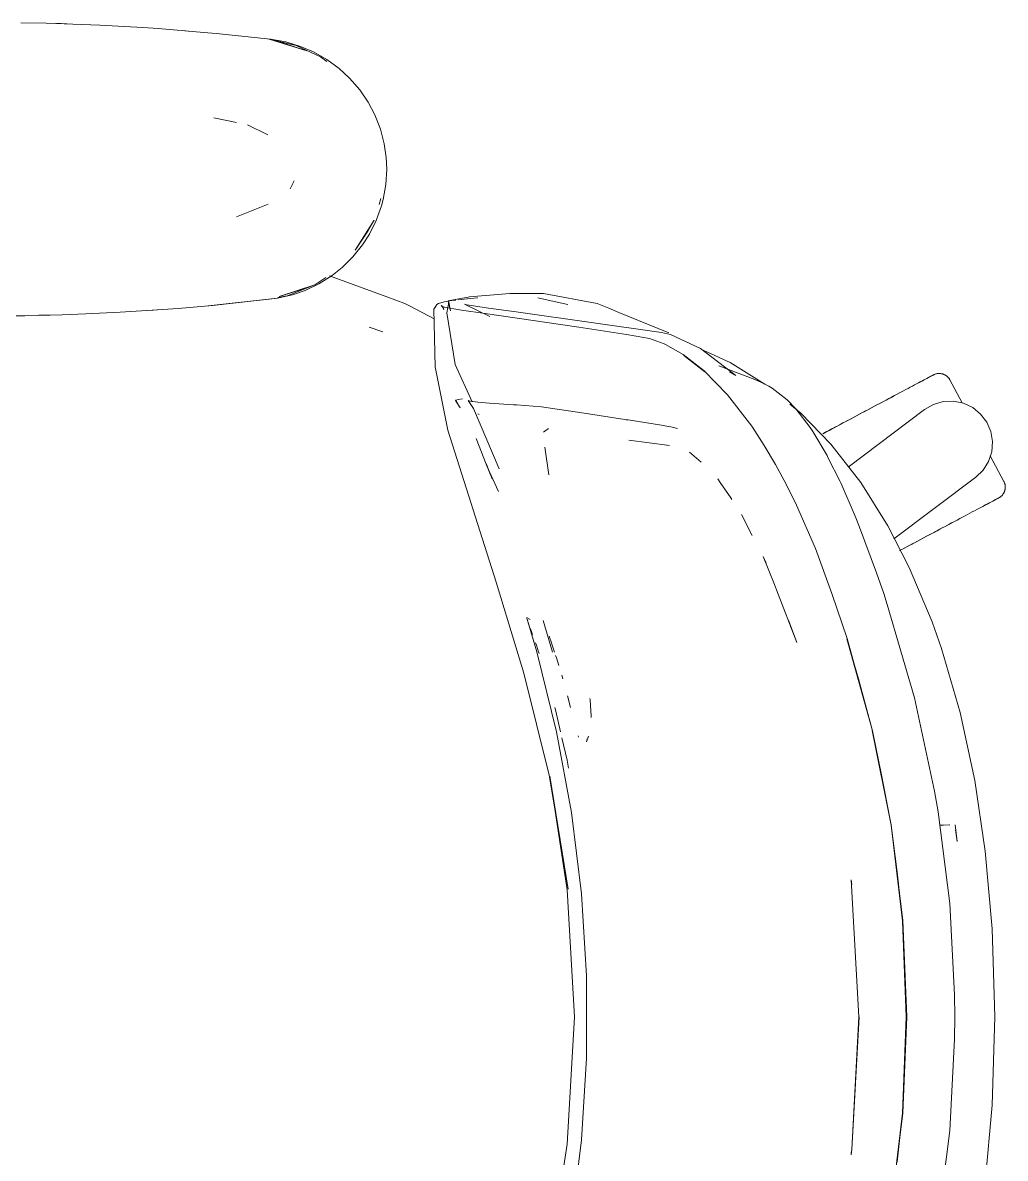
# Model space of a CAD drawing. Header units: millimetres. Extents: x 155927 to 326028, y -36033 to 97293.
# Drawn here: x 196775.2 to 197099.7, y 12485.6 to 12860.7 of the extents above; entities that cross this region are included whole.
import ezdxf

# ---------------------------------------------------------------- set-up
doc = ezdxf.new("R2010")
doc.units = ezdxf.units.MM
doc.header["$MEASUREMENT"] = 0
doc.layers.add('G-IMPT', color=8, linetype='CONTINUOUS', lineweight=9)
doc.layers.add('I-FURN', color=8, linetype='CONTINUOUS', lineweight=9)

msp = doc.modelspace()

# ---------------------------------------------------------------- linework, layer by layer
at = {"layer": 'G-IMPT'}
for p, q in [((196774.49, 12860.67), (196782.9, 12860.51)), ((196794.66, 12860.12), (196782.9, 12860.51)), ((196787.84, 12860.37), (196786.34, 12860.38)), ((196789.78, 12860.26), (196787.84, 12860.37)), ((196794.66, 12860.12), (196800.69, 12859.87)), ((196814.83, 12859.06), (196800.69, 12859.87)), ((196819.91, 12858.73), (196814.83, 12859.06)), ((196819.91, 12858.73), (196834.97, 12857.48)), ((196828.1, 12858.08), (196829.77, 12857.91)), ((196834.97, 12857.48), (196839.1, 12857.14)), ((196839.1, 12857.14), (196857.03, 12855.23)), ((196856.51, 12855.23), (196868.97, 12851.4)), ((196856.51, 12855.23), (196859.83, 12854.31)), ((196857.03, 12855.23), (196862.07, 12854.34)), ((196865.48, 12853.19), (196857.08, 12855.1)), ((196868.97, 12851.4), (196859.83, 12854.31)), ((196866.93, 12852.87), (196862.07, 12854.34)), ((196865.48, 12853.19), (196873.55, 12849.45)), ((196871.17, 12851.06), (196866.93, 12852.87)), ((196871.17, 12851.06), (196875.61, 12848.55)), ((196875.65, 12847.86), (196873.55, 12849.45)), ((196879.7, 12845.55), (196875.61, 12848.55)), ((196879.7, 12845.55), (196883.13, 12842.39)), ((196886.46, 12838.55), (196883.13, 12842.39)), ((196889.29, 12834.38), (196886.46, 12838.55)), ((196889.29, 12834.38), (196891.48, 12830.22)), ((196891.48, 12830.22), (196893.31, 12825.51)), ((196838.31, 12829.26), (196845.75, 12827.69)), ((196856.14, 12823.66), (196849.36, 12826.93)), ((196849.64, 12826.85), (196849.36, 12826.93)), ((196894.57, 12820.64), (196893.31, 12825.51)), ((196894.57, 12820.64), (196895.22, 12816.13)), ((196895.39, 12812.28), (196895.22, 12816.13)), ((196895.39, 12812.28), (196895.09, 12807.24)), ((196864.78, 12808.45), (196863.76, 12806.23)), ((196863.76, 12806.23), (196863.46, 12805.78)), ((196895.09, 12807.24), (196894.21, 12802.29)), ((196845.81, 12796.56), (196856.24, 12800.71)), ((196892.85, 12800.6), (196893.47, 12802.63)), ((196894.21, 12802.29), (196893.65, 12800.16)), ((196891.94, 12795.39), (196893.65, 12800.16)), ((196891.29, 12795.49), (196884.97, 12785.54)), ((196891.29, 12795.49), (196889.13, 12791.81)), ((196891.94, 12795.39), (196889.7, 12790.88)), ((196889.13, 12791.81), (196884.97, 12785.54)), ((196889.7, 12790.88), (196887.43, 12787.33)), ((196884.24, 12783.36), (196887.43, 12787.33)), ((196884.24, 12783.36), (196880.64, 12779.81)), ((196880.64, 12779.81), (196877.33, 12777.19)), ((196871.68, 12774.06), (196859.83, 12770.25)), ((196862.46, 12770.46), (196871.68, 12774.06)), ((196873, 12774.46), (196868.42, 12772.27)), ((196871.68, 12774.06), (196868.97, 12773.16)), ((196871.68, 12774.06), (196875.26, 12776.49)), ((196873, 12774.46), (196877.33, 12777.19)), ((196876.44, 12777.07), (196895.37, 12770.12)), ((196859.33, 12769.66), (196864.29, 12770.82)), ((196859.41, 12769.88), (196862.46, 12770.46)), ((196868.97, 12773.16), (196859.83, 12770.25)), ((196868.42, 12772.27), (196864.29, 12770.82)), ((196922.74, 12770.1), (196932.06, 12770.91)), ((196932.06, 12770.91), (196936.02, 12771.25)), ((196940.19, 12771.25), (196936.02, 12771.25)), ((196947.15, 12771.22), (196940.19, 12771.25)), ((196947.15, 12771.22), (196964.85, 12767.98)), ((196837.89, 12767.31), (196826.5, 12766.33)), ((196859.33, 12769.66), (196836.38, 12767.21)), ((196836.38, 12767.21), (196856.51, 12769.33)), ((196859.33, 12769.66), (196837.89, 12767.31)), ((196859.33, 12769.66), (196856.51, 12769.33)), ((196895.37, 12770.12), (196901.35, 12767.93)), ((196903.11, 12767.01), (196901.35, 12767.93)), ((196911.01, 12762.87), (196903.11, 12767.01)), ((196910.94, 12766.05), (196911.55, 12767.09)), ((196911.42, 12766.47), (196911.55, 12767.09)), ((196911.42, 12766.47), (196911.53, 12767.02)), ((196911.55, 12767.09), (196911.53, 12767.02)), ((196911.92, 12767.59), (196911.55, 12767.09)), ((196912.46, 12767.91), (196911.92, 12767.59)), ((196912.46, 12767.91), (196914.32, 12768.46)), ((196913.81, 12766.86), (196913.31, 12767.26)), ((196914.41, 12766.7), (196913.31, 12767.26)), ((196914.41, 12766.7), (196913.79, 12766.87)), ((196913.79, 12766.87), (196920.06, 12765.76)), ((196913.81, 12766.86), (196914.14, 12766.32)), ((196917.6, 12768.99), (196914.32, 12768.46)), ((196915.93, 12768.4), (196915.24, 12764.82)), ((196918.02, 12769.25), (196915.69, 12768.81)), ((196916.42, 12765.53), (196915.69, 12768.81)), ((196916.42, 12765.53), (196915.93, 12768.4)), ((196917.6, 12768.99), (196918.22, 12769.07)), ((196922.27, 12770.06), (196918.02, 12769.25)), ((196919.11, 12769.17), (196922.9, 12769.59)), ((196921.03, 12767.67), (196929.43, 12763.68)), ((196921.03, 12767.67), (196921.89, 12767.53)), ((196926.91, 12766.69), (196921.89, 12767.53)), ((196922.74, 12770.1), (196922.27, 12770.06)), ((196922.9, 12769.59), (196925.49, 12769.8)), ((196926.91, 12766.69), (196928.21, 12766.48)), ((196938.87, 12765.04), (196928.21, 12766.48)), ((196945.29, 12769.81), (196954.6, 12767.77)), ((196954.6, 12767.77), (196955.17, 12767.62)), ((196964.85, 12767.98), (196968.71, 12766.39)), ((196775.85, 12763.91), (196770.37, 12763.84)), ((196775.85, 12763.91), (196788.15, 12764.2)), ((196782.62, 12764.04), (196780.54, 12764.04)), ((196784.28, 12764.12), (196782.62, 12764.04)), ((196796.03, 12764.5), (196788.15, 12764.2)), ((196796.03, 12764.5), (196807.34, 12765.04)), ((196816.21, 12765.6), (196807.34, 12765.04)), ((196816.21, 12765.6), (196826.5, 12766.33)), ((196818.25, 12765.73), (196816.35, 12765.64)), ((196818.25, 12765.73), (196819.67, 12765.87)), ((196911.33, 12747.07), (196910.94, 12766.05)), ((196914.21, 12765.83), (196914.14, 12766.32)), ((196917.96, 12747.77), (196915.24, 12764.82)), ((196920.06, 12765.76), (196927.91, 12764.65)), ((196927.91, 12764.65), (196958.78, 12760.09)), ((196938.87, 12765.04), (196986.09, 12758.36)), ((196972.07, 12765), (196968.71, 12766.39)), ((196988.52, 12758.2), (196972.07, 12765)), ((196894.07, 12758.53), (196889.61, 12760.16)), ((196889.61, 12760.16), (196893.49, 12758.79)), ((196958.78, 12760.09), (196974.55, 12757.7)), ((196894.07, 12758.53), (196893.49, 12758.79)), ((196982.22, 12756.4), (196974.55, 12757.7)), ((196982.22, 12756.4), (196987.01, 12754.65)), ((196986.09, 12758.36), (196989.08, 12757.72)), ((196992.45, 12756.15), (196989.08, 12757.72)), ((196992.45, 12756.15), (196998.97, 12753.11)), ((196987.44, 12754.43), (196987.01, 12754.65)), ((196993.27, 12751.15), (196987.44, 12754.43)), ((197010.67, 12744.17), (196998.97, 12753.11)), ((197000.16, 12752.44), (197008.78, 12748.46)), ((196917.96, 12747.77), (196923.57, 12735.42)), ((196993.27, 12751.15), (197000.24, 12745.73)), ((197000.44, 12745.42), (196993.5, 12750.82)), ((196993.5, 12750.82), (196996.87, 12748.23)), ((197000.44, 12745.42), (196996.87, 12748.23)), ((197008.78, 12748.46), (197020.23, 12741.34)), ((196911.33, 12747.07), (196915.52, 12726.11)), ((197007.97, 12737.83), (197000.24, 12745.73)), ((197005.02, 12747.4), (197016.92, 12742.89)), ((197010.67, 12744.17), (197008.64, 12745.33)), ((197019.15, 12741.82), (197016.92, 12742.89)), ((197021.59, 12740.65), (197019.15, 12741.82)), ((197022.73, 12740.03), (197021.59, 12740.65)), ((197007.97, 12737.83), (197015.99, 12727.39)), ((197022.73, 12740.03), (197027.59, 12736.17)), ((196918.1, 12735.94), (196918.16, 12735.96)), ((196918.1, 12735.94), (196919.69, 12733.48)), ((196919.03, 12736.24), (196918.16, 12735.96)), ((196919.69, 12733.48), (196918.16, 12735.96)), ((196918.16, 12735.96), (196919.65, 12733.49)), ((196920.39, 12736.41), (196919.03, 12736.24)), ((196923.03, 12735.65), (196922.3, 12735.94)), ((196922.3, 12735.94), (196924.06, 12733.27)), ((196923.03, 12735.65), (196923.04, 12735.65)), ((196925.42, 12735.35), (196923.04, 12735.65)), ((196924.06, 12733.27), (196932.5, 12713.29)), ((196925.42, 12735.35), (196925.5, 12735.34)), ((196929.37, 12735.05), (196925.5, 12735.34)), ((196937.23, 12734.49), (196929.37, 12735.05)), ((196938.22, 12734.42), (196937.23, 12734.49)), ((196946.46, 12733.8), (196938.22, 12734.42)), ((196946.46, 12733.8), (196946.54, 12733.79)), ((196960.61, 12731.76), (196946.54, 12733.79)), ((197027.59, 12736.17), (197030.48, 12733.15)), ((197032.15, 12731.73), (197028.48, 12734.73)), ((197030.48, 12733.15), (197035.2, 12727.01)), ((196925.52, 12731.55), (196925.95, 12731.28)), ((196960.61, 12731.76), (196973.97, 12729.64)), ((196973.97, 12729.64), (196974.48, 12729.56)), ((196975.09, 12729.47), (196974.48, 12729.56)), ((196975.09, 12729.47), (196986.81, 12727.66)), ((197032.15, 12731.73), (197042.11, 12721.43)), ((196931.51, 12675.87), (196915.52, 12726.11)), ((196947.2, 12725.41), (196948.84, 12726.69)), ((196986.81, 12727.66), (196987.28, 12727.59)), ((196989.26, 12727.17), (196987.28, 12727.59)), ((196991.43, 12726.71), (196989.26, 12727.17)), ((197016.16, 12727.13), (197015.99, 12727.39)), ((197020.04, 12721.04), (197016.16, 12727.13)), ((197035.2, 12727.01), (197036.06, 12725.72)), ((197040.8, 12717.73), (197036.06, 12725.72)), ((196928.2, 12714.93), (196924.95, 12723.4)), ((196975.39, 12722.79), (196988.74, 12721.01)), ((197051.92, 12708.83), (197042.11, 12721.43)), ((196947.55, 12720.46), (196948.95, 12711.3)), ((196947.55, 12720.46), (196947.6, 12720.11)), ((196988.74, 12721.01), (196988.27, 12721.15)), ((196999.24, 12715.51), (196995.34, 12718.84)), ((197020.04, 12721.04), (197023.81, 12714.81)), ((197041.1, 12717.13), (197040.8, 12717.73)), ((196930.22, 12710.03), (196928.2, 12715.13)), ((196928.2, 12715.13), (196930.22, 12710.02)), ((196928.2, 12714.93), (196930.22, 12710.03)), ((197027.38, 12708.02), (197023.81, 12714.81)), ((197041.1, 12717.13), (197045.1, 12709.12)), ((196929.23, 12712.55), (196932.27, 12705.84)), ((197005.52, 12708.87), (197004.77, 12709.98)), ((197005.52, 12708.87), (197009.01, 12703.74)), ((197027.38, 12708.02), (197030.77, 12701.29)), ((197045.32, 12708.67), (197045.1, 12709.12)), ((197045.32, 12708.67), (197050.09, 12697.72)), ((197060.89, 12694.53), (197051.92, 12708.83)), ((197009.01, 12703.74), (197009.4, 12703.16)), ((197036.95, 12687.06), (197030.77, 12701.29)), ((197012.54, 12698.27), (197016.08, 12691.3)), ((197050.09, 12697.72), (197051.57, 12694.04)), ((197057.17, 12678.96), (197051.57, 12694.04)), ((197067.98, 12680.76), (197060.89, 12694.53)), ((197023.44, 12675.1), (197019.71, 12684.43)), ((197019.71, 12684.43), (197020.71, 12682.19)), ((197042.4, 12672.19), (197036.95, 12687.06)), ((197075.5, 12662.78), (197067.98, 12680.76)), ((197057.17, 12678.96), (197059.52, 12672.14)), ((196940.7, 12645.9), (196931.51, 12675.87)), ((197024.1, 12673.38), (197023.44, 12675.1)), ((197030.81, 12655.93), (197024.1, 12673.38)), ((197042.4, 12672.19), (197047.41, 12657.27)), ((197060.71, 12668.54), (197059.52, 12672.14)), ((197060.71, 12668.54), (197069.65, 12637.71)), ((196941.66, 12664.07), (196941.79, 12664.31)), ((196944.92, 12652.85), (196941.66, 12664.07)), ((196944.92, 12652.85), (196941.81, 12663.67)), ((196941.86, 12663.38), (196941.81, 12663.67)), ((196944.92, 12652.85), (196941.86, 12663.38)), ((196942.75, 12663.53), (196942.13, 12663.92)), ((196942.75, 12663.53), (196942.53, 12663.68)), ((196950.12, 12652.84), (196947.08, 12663.27)), ((197030.81, 12655.93), (197028.09, 12663.36)), ((197075.5, 12662.78), (197078.58, 12654.05)), ((196943.2, 12659.6), (196942.8, 12660.67)), ((196943.55, 12658.63), (196943.2, 12659.6)), ((196948.99, 12658.03), (196949.76, 12655.86)), ((196944.53, 12655.87), (196944.82, 12655.07)), ((196945.55, 12652.85), (196944.82, 12655.07)), ((196950.01, 12655.14), (196949.76, 12655.86)), ((196950.01, 12655.14), (196950.78, 12652.84)), ((197051.14, 12644.02), (197047.37, 12657.18)), ((197055.8, 12626.77), (197047.37, 12657.18)), ((197055.8, 12626.77), (197047.41, 12657.27)), ((197078.58, 12654.05), (197084.75, 12632.81)), ((196951.47, 12626.53), (196944.92, 12652.85)), ((196945.55, 12652.85), (196945.7, 12652.39)), ((196951.16, 12651.71), (196951.41, 12650.93)), ((196951.41, 12650.93), (196952.19, 12648.43)), ((196940.7, 12645.9), (196949.01, 12612.21)), ((196953.18, 12645.14), (196953.52, 12644.02)), ((197051.14, 12644.02), (197055.8, 12626.77)), ((196955.1, 12638.35), (196956.09, 12634.49)), ((196955.1, 12638.35), (196955.49, 12636.82)), ((196962.52, 12637), (196962.48, 12637.48)), ((196962.79, 12633.29), (196962.52, 12637)), ((197076.32, 12606.92), (197069.65, 12637.71)), ((196951.24, 12633.27), (196950.9, 12634.55)), ((196952.79, 12626.52), (196951.24, 12633.27)), ((196962.79, 12633.29), (196962.89, 12631.92)), ((196962.9, 12631.22), (196962.89, 12631.92)), ((197084.75, 12632.81), (197089.56, 12610.44)), ((196951.47, 12626.53), (196956.4, 12599.86)), ((196954.95, 12617.12), (196953.25, 12624.54)), ((196958.69, 12624.73), (196958.56, 12625.14)), ((196961.36, 12623.13), (196962.05, 12625.07)), ((196961.36, 12623.13), (196961.58, 12624.17)), ((197061.97, 12595.64), (197055.75, 12626.89)), ((197055.75, 12626.89), (197061.97, 12595.72)), ((197055.8, 12626.77), (197058.87, 12611.75)), ((196955.42, 12614.49), (196954.95, 12617.12)), ((196949.01, 12612.21), (196955.27, 12574.47)), ((196955, 12574.3), (196949.27, 12611.84)), ((196955.27, 12574.47), (196949.27, 12611.84)), ((197061.97, 12595.64), (197058.87, 12611.75)), ((197093.06, 12587.03), (197089.56, 12610.44)), ((197077.5, 12600), (197076.32, 12606.92)), ((196956.4, 12599.86), (196959.7, 12572.94)), ((197081.32, 12569.83), (197077.5, 12600)), ((197065.79, 12564.13), (197061.97, 12595.72)), ((197063.91, 12580.17), (197061.97, 12595.64)), ((197065.76, 12564.09), (197061.97, 12595.64)), ((197078.06, 12595.64), (197079.3, 12595.68)), ((197081.39, 12595.76), (197079.3, 12595.68)), ((197081.39, 12595.76), (197081.28, 12595.76)), ((197083.15, 12595.73), (197083.8, 12590.31)), ((197083.23, 12594.08), (197083.8, 12590.31)), ((197095.32, 12561.45), (197093.06, 12587.03)), ((197063.91, 12580.17), (197065.76, 12564.09)), ((197048.75, 12577.59), (197048.8, 12577.34)), ((197051.3, 12532.31), (197048.8, 12577.65)), ((197048.8, 12577.65), (197049.03, 12576.04)), ((197049.03, 12576.04), (197048.8, 12577.34)), ((196955, 12574.3), (196957.36, 12532.31)), ((196961.35, 12545.87), (196959.7, 12572.94)), ((197082.93, 12539.62), (197081.32, 12569.83)), ((197065.76, 12564.09), (197066.43, 12549.2)), ((197065.76, 12564.09), (197066.9, 12532.31)), ((197067.13, 12532.31), (197065.79, 12564.13)), ((197096.17, 12532.31), (197095.32, 12561.45)), ((197066.43, 12549.2), (197066.9, 12532.31)), ((196961.35, 12518.75), (196961.35, 12545.87)), ((197082.93, 12539.62), (197083.03, 12532.31)), ((196955, 12490.33), (196957.36, 12532.31)), ((197051.36, 12532.31), (197049.03, 12488.59)), ((197051.3, 12532.31), (197049.03, 12488.59)), ((197065.76, 12500.54), (197066.9, 12532.31)), ((197065.79, 12500.5), (197067.13, 12532.31)), ((197066.43, 12515.43), (197066.9, 12532.31)), ((197082.93, 12525), (197083.03, 12532.31)), ((197095.32, 12503.17), (197096.17, 12532.31)), ((197082.93, 12525), (197081.32, 12494.8)), ((196961.35, 12518.75), (196959.7, 12491.68)), ((197066.43, 12515.43), (197065.76, 12500.54)), ((197065.76, 12500.54), (197061.97, 12468.98)), ((197065.79, 12500.5), (197061.97, 12468.9)), ((197065.76, 12500.54), (197063.91, 12484.46)), ((197093.06, 12477.6), (197095.32, 12503.17)), ((197081.32, 12494.8), (197077.5, 12464.63)), ((196949.01, 12452.41), (196955, 12490.33)), ((196956.4, 12464.76), (196959.7, 12491.68)), ((197048.75, 12487.03), (197048.8, 12487.28)), ((197049.03, 12488.59), (197048.77, 12486.81)), ((197049.03, 12488.59), (197048.8, 12487.28))]:
    msp.add_line(p, q, dxfattribs=at)
at = {"layer": 'I-FURN'}
for p, q in [((197075.22, 12743.98), (197074.96, 12743.84)), ((197075.08, 12743.9), (197075.32, 12744.03)), ((197075.44, 12744.09), (197075.22, 12743.98)), ((197075.32, 12744.03), (197075.53, 12744.14)), ((197075.62, 12744.19), (197075.44, 12744.09)), ((197075.53, 12744.14), (197075.69, 12744.22)), ((197075.76, 12744.26), (197075.62, 12744.19)), ((197075.69, 12744.22), (197075.81, 12744.29)), ((197075.86, 12744.32), (197075.76, 12744.26)), ((197075.81, 12744.29), (197075.89, 12744.33)), ((197075.92, 12744.35), (197075.86, 12744.32)), ((197075.89, 12744.33), (197075.93, 12744.36)), ((197075.94, 12744.36), (197075.92, 12744.35)), ((197075.93, 12744.36), (197075.94, 12744.36)), ((197075.94, 12744.36), (197076.08, 12744.43)), ((197076.08, 12744.43), (197076.23, 12744.5)), ((197076.23, 12744.5), (197076.38, 12744.56)), ((197076.38, 12744.56), (197076.53, 12744.61)), ((197076.53, 12744.61), (197076.68, 12744.66)), ((197076.68, 12744.66), (197076.84, 12744.71)), ((197076.84, 12744.71), (197077, 12744.74)), ((197077, 12744.74), (197077.15, 12744.77)), ((197077.15, 12744.77), (197077.31, 12744.8)), ((197077.31, 12744.8), (197077.47, 12744.81)), ((197077.47, 12744.81), (197077.63, 12744.83)), ((197077.63, 12744.83), (197077.8, 12744.83)), ((197077.8, 12744.83), (197077.96, 12744.83)), ((197077.96, 12744.83), (197078.12, 12744.82)), ((197078.12, 12744.82), (197078.28, 12744.81)), ((197078.28, 12744.81), (197078.44, 12744.78)), ((197078.44, 12744.78), (197078.6, 12744.76)), ((197078.6, 12744.76), (197078.75, 12744.72)), ((197078.75, 12744.72), (197078.91, 12744.68)), ((197078.91, 12744.68), (197079.07, 12744.64)), ((197079.07, 12744.64), (197079.22, 12744.58)), ((197079.22, 12744.58), (197079.37, 12744.53)), ((197079.37, 12744.53), (197079.52, 12744.46)), ((197079.52, 12744.46), (197079.66, 12744.39)), ((197079.66, 12744.39), (197079.8, 12744.31)), ((197079.8, 12744.31), (197079.94, 12744.23)), ((197079.94, 12744.23), (197080.08, 12744.15)), ((197080.08, 12744.15), (197080.21, 12744.05)), ((197080.21, 12744.05), (197080.34, 12743.96)), ((197080.34, 12743.96), (197080.46, 12743.85)), ((197068.31, 12740.3), (197067.58, 12739.91)), ((197069.02, 12740.68), (197068.31, 12740.3)), ((197069.7, 12741.04), (197069.02, 12740.68)), ((197070.35, 12741.39), (197069.7, 12741.04)), ((197070.96, 12741.71), (197070.35, 12741.39)), ((197071.55, 12742.02), (197070.96, 12741.71)), ((197071.24, 12741.86), (197071.81, 12742.16)), ((197072.1, 12742.32), (197071.55, 12742.02)), ((197071.81, 12742.16), (197072.34, 12742.45)), ((197072.62, 12742.59), (197072.1, 12742.32)), ((197072.34, 12742.45), (197072.84, 12742.71)), ((197073.1, 12742.85), (197072.62, 12742.59)), ((197072.84, 12742.71), (197073.31, 12742.96)), ((197073.54, 12743.09), (197073.1, 12742.85)), ((197073.31, 12742.96), (197073.74, 12743.19)), ((197073.95, 12743.3), (197073.54, 12743.09)), ((197073.74, 12743.19), (197074.13, 12743.4)), ((197074.33, 12743.5), (197073.95, 12743.3)), ((197074.13, 12743.4), (197074.49, 12743.59)), ((197074.66, 12743.68), (197074.33, 12743.5)), ((197074.49, 12743.59), (197074.8, 12743.76)), ((197074.96, 12743.84), (197074.66, 12743.68)), ((197074.8, 12743.76), (197075.08, 12743.9)), ((197080.46, 12743.85), (197080.58, 12743.75)), ((197080.58, 12743.75), (197080.7, 12743.63)), ((197080.7, 12743.63), (197080.81, 12743.52)), ((197080.81, 12743.52), (197080.91, 12743.39)), ((197080.91, 12743.39), (197081.02, 12743.27)), ((197081.02, 12743.27), (197081.11, 12743.14)), ((197081.11, 12743.14), (197081.2, 12743.01)), ((197081.2, 12743.01), (197081.29, 12742.87)), ((197081.29, 12742.87), (197081.37, 12742.73)), ((197081.37, 12742.73), (197081.39, 12742.69)), ((197085.42, 12735.11), (197081.39, 12742.69)), ((197060.34, 12736.06), (197061.26, 12736.55)), ((197061.75, 12736.82), (197060.84, 12736.33)), ((197061.26, 12736.55), (197062.17, 12737.04)), ((197062.65, 12737.29), (197061.75, 12736.82)), ((197062.17, 12737.04), (197063.06, 12737.51)), ((197063.53, 12737.76), (197062.65, 12737.29)), ((197063.06, 12737.51), (197063.92, 12737.97)), ((197064.38, 12738.21), (197063.53, 12737.76)), ((197063.92, 12737.97), (197064.77, 12738.42)), ((197065.22, 12738.66), (197064.38, 12738.21)), ((197066.03, 12739.09), (197065.22, 12738.66)), ((197066.82, 12739.51), (197066.03, 12739.09)), ((197067.58, 12739.91), (197066.82, 12739.51)), ((197047.73, 12713.84), (197073.04, 12732.91)), ((197054.08, 12732.74), (197053.08, 12732.2)), ((197053.54, 12732.45), (197054.54, 12732.98)), ((197055.07, 12733.26), (197054.08, 12732.74)), ((197054.54, 12732.98), (197055.53, 12733.51)), ((197056.06, 12733.79), (197055.07, 12733.26)), ((197055.53, 12733.51), (197056.51, 12734.03)), ((197057.04, 12734.31), (197056.06, 12733.79)), ((197056.51, 12734.03), (197057.49, 12734.55)), ((197058.01, 12734.82), (197057.04, 12734.31)), ((197057.49, 12734.55), (197058.45, 12735.06)), ((197058.97, 12735.33), (197058.01, 12734.82)), ((197058.45, 12735.06), (197059.4, 12735.57)), ((197059.91, 12735.84), (197058.97, 12735.33)), ((197059.4, 12735.57), (197060.34, 12736.06)), ((197060.84, 12736.33), (197059.91, 12735.84)), ((197073.04, 12732.91), (197075.96, 12734.6)), ((197075.96, 12734.6), (197079.2, 12735.55)), ((197079.2, 12735.55), (197082.57, 12735.69)), ((197082.57, 12735.69), (197085.88, 12735.02)), ((197085.88, 12735.02), (197088.93, 12733.57)), ((197088.93, 12733.57), (197091.54, 12731.44)), ((197047.06, 12729.01), (197046.07, 12728.48)), ((197046.53, 12728.72), (197047.52, 12729.25)), ((197048.06, 12729.54), (197047.06, 12729.01)), ((197047.52, 12729.25), (197048.52, 12729.78)), ((197049.06, 12730.07), (197048.06, 12729.54)), ((197048.52, 12729.78), (197049.52, 12730.31)), ((197050.07, 12730.6), (197049.06, 12730.07)), ((197049.52, 12730.31), (197050.53, 12730.85)), ((197051.07, 12731.14), (197050.07, 12730.6)), ((197050.53, 12730.85), (197051.54, 12731.38)), ((197052.08, 12731.67), (197051.07, 12731.14)), ((197051.54, 12731.38), (197052.54, 12731.92)), ((197053.08, 12732.2), (197052.08, 12731.67)), ((197052.54, 12731.92), (197053.54, 12732.45)), ((197091.54, 12731.44), (197093.57, 12728.75)), ((197040.34, 12725.43), (197039.43, 12724.95)), ((197039.85, 12725.17), (197040.76, 12725.66)), ((197041.26, 12725.92), (197040.34, 12725.43)), ((197040.76, 12725.66), (197041.69, 12726.15)), ((197042.2, 12726.42), (197041.26, 12725.92)), ((197041.69, 12726.15), (197042.64, 12726.65)), ((197043.15, 12726.93), (197042.2, 12726.42)), ((197042.64, 12726.65), (197043.59, 12727.16)), ((197044.12, 12727.44), (197043.15, 12726.93)), ((197043.59, 12727.16), (197044.56, 12727.68)), ((197045.09, 12727.96), (197044.12, 12727.44)), ((197044.56, 12727.68), (197045.54, 12728.2)), ((197046.07, 12728.48), (197045.09, 12727.96)), ((197045.54, 12728.2), (197046.53, 12728.72)), ((197093.57, 12728.75), (197094.9, 12725.65)), ((197094.9, 12725.65), (197095.45, 12722.32)), ((197095.45, 12722.32), (197095.18, 12718.96)), ((197095.18, 12718.96), (197094.12, 12715.76)), ((197094.12, 12715.76), (197092.32, 12712.9)), ((197099.2, 12709.19), (197094.73, 12717.6)), ((197089.89, 12710.56), (197062.82, 12690.17)), ((197092.32, 12712.9), (197089.89, 12710.56)), ((197099.2, 12709.19), (197099.27, 12709.05)), ((197099.27, 12709.05), (197099.34, 12708.9)), ((197099.34, 12708.9), (197099.4, 12708.75)), ((197099.4, 12708.75), (197099.46, 12708.6)), ((197099.46, 12708.6), (197099.51, 12708.45)), ((197099.51, 12708.45), (197099.55, 12708.29)), ((197099.55, 12708.29), (197099.59, 12708.14)), ((197099.6, 12706.54), (197099.57, 12706.38)), ((197099.59, 12708.14), (197099.62, 12707.98)), ((197099.63, 12706.69), (197099.6, 12706.54)), ((197099.62, 12707.98), (197099.64, 12707.82)), ((197099.65, 12706.85), (197099.63, 12706.69)), ((197099.64, 12707.82), (197099.66, 12707.66)), ((197099.66, 12707.01), (197099.65, 12706.85)), ((197099.66, 12707.66), (197099.67, 12707.5)), ((197099.67, 12707.18), (197099.66, 12707.01)), ((197099.67, 12707.5), (197099.67, 12707.34)), ((197099.67, 12707.34), (197099.67, 12707.18)), ((197095.55, 12702.69), (197095.14, 12702.47)), ((197095.33, 12702.57), (197095.73, 12702.78)), ((197095.92, 12702.89), (197095.55, 12702.69)), ((197095.73, 12702.78), (197096.08, 12702.97)), ((197096.26, 12703.06), (197095.92, 12702.89)), ((197096.08, 12702.97), (197096.4, 12703.14)), ((197096.56, 12703.22), (197096.26, 12703.06)), ((197096.4, 12703.14), (197096.68, 12703.29)), ((197096.81, 12703.36), (197096.56, 12703.22)), ((197096.68, 12703.29), (197096.92, 12703.42)), ((197097.03, 12703.48), (197096.81, 12703.36)), ((197096.92, 12703.42), (197097.12, 12703.52)), ((197097.21, 12703.57), (197097.03, 12703.48)), ((197097.12, 12703.52), (197097.28, 12703.61)), ((197097.35, 12703.65), (197097.21, 12703.57)), ((197097.28, 12703.61), (197097.4, 12703.67)), ((197097.45, 12703.7), (197097.35, 12703.65)), ((197097.4, 12703.67), (197097.49, 12703.72)), ((197097.51, 12703.73), (197097.45, 12703.7)), ((197097.49, 12703.72), (197097.53, 12703.74)), ((197097.53, 12703.74), (197097.51, 12703.73)), ((197097.57, 12703.76), (197097.53, 12703.74)), ((197097.53, 12703.74), (197097.53, 12703.74)), ((197097.71, 12703.84), (197097.57, 12703.76)), ((197097.85, 12703.93), (197097.71, 12703.84)), ((197097.98, 12704.02), (197097.85, 12703.93)), ((197098.11, 12704.12), (197097.98, 12704.02)), ((197098.24, 12704.22), (197098.11, 12704.12)), ((197098.36, 12704.32), (197098.24, 12704.22)), ((197098.48, 12704.43), (197098.36, 12704.32)), ((197098.59, 12704.55), (197098.48, 12704.43)), ((197098.7, 12704.67), (197098.59, 12704.55)), ((197098.8, 12704.79), (197098.7, 12704.67)), ((197098.9, 12704.92), (197098.8, 12704.79)), ((197098.99, 12705.05), (197098.9, 12704.92)), ((197099.08, 12705.19), (197098.99, 12705.05)), ((197099.16, 12705.33), (197099.08, 12705.19)), ((197099.23, 12705.47), (197099.16, 12705.33)), ((197099.3, 12705.62), (197099.23, 12705.47)), ((197099.37, 12705.76), (197099.3, 12705.62)), ((197099.43, 12705.91), (197099.37, 12705.76)), ((197099.48, 12706.07), (197099.43, 12705.91)), ((197099.53, 12706.22), (197099.48, 12706.07)), ((197099.57, 12706.38), (197099.53, 12706.22)), ((197087.99, 12698.67), (197088.77, 12699.08)), ((197088.77, 12699.08), (197089.52, 12699.48)), ((197089.52, 12699.48), (197090.24, 12699.86)), ((197090.24, 12699.86), (197090.93, 12700.23)), ((197090.93, 12700.23), (197091.6, 12700.59)), ((197091.6, 12700.59), (197092.23, 12700.92)), ((197092.23, 12700.92), (197092.83, 12701.24)), ((197093.14, 12701.41), (197092.56, 12701.1)), ((197092.83, 12701.24), (197093.4, 12701.55)), ((197093.69, 12701.7), (197093.14, 12701.41)), ((197093.4, 12701.55), (197093.94, 12701.83)), ((197094.21, 12701.98), (197093.69, 12701.7)), ((197093.94, 12701.83), (197094.44, 12702.1)), ((197094.69, 12702.23), (197094.21, 12701.98)), ((197094.44, 12702.1), (197094.9, 12702.34)), ((197095.14, 12702.47), (197094.69, 12702.23)), ((197094.9, 12702.34), (197095.33, 12702.57)), ((197081.51, 12695.22), (197080.56, 12694.72)), ((197081, 12694.95), (197081.94, 12695.45)), ((197082.44, 12695.71), (197081.51, 12695.22)), ((197081.94, 12695.45), (197082.86, 12695.94)), ((197083.35, 12696.2), (197082.44, 12695.71)), ((197082.86, 12695.94), (197083.76, 12696.42)), ((197083.76, 12696.42), (197084.65, 12696.89)), ((197084.65, 12696.89), (197085.52, 12697.35)), ((197085.52, 12697.35), (197086.37, 12697.8)), ((197086.37, 12697.8), (197087.19, 12698.24)), ((197087.19, 12698.24), (197087.99, 12698.67)), ((197074.68, 12691.59), (197073.67, 12691.06)), ((197074.14, 12691.3), (197075.14, 12691.83)), ((197075.68, 12692.12), (197074.68, 12691.59)), ((197075.14, 12691.83), (197076.13, 12692.36)), ((197076.67, 12692.65), (197075.68, 12692.12)), ((197076.13, 12692.36), (197077.12, 12692.89)), ((197077.66, 12693.17), (197076.67, 12692.65)), ((197077.12, 12692.89), (197078.11, 12693.41)), ((197078.64, 12693.69), (197077.66, 12693.17)), ((197078.11, 12693.41), (197079.08, 12693.93)), ((197079.6, 12694.21), (197078.64, 12693.69)), ((197079.08, 12693.93), (197080.05, 12694.44)), ((197080.56, 12694.72), (197079.6, 12694.21)), ((197080.05, 12694.44), (197081, 12694.95)), ((197067.67, 12687.86), (197066.69, 12687.34)), ((197067.14, 12687.58), (197068.12, 12688.11)), ((197068.66, 12688.39), (197067.67, 12687.86)), ((197068.12, 12688.11), (197069.12, 12688.63)), ((197069.66, 12688.92), (197068.66, 12688.39)), ((197069.12, 12688.63), (197070.12, 12689.17)), ((197070.66, 12689.45), (197069.66, 12688.92)), ((197070.12, 12689.17), (197071.12, 12689.7)), ((197071.66, 12689.99), (197070.66, 12689.45)), ((197071.12, 12689.7), (197072.13, 12690.23)), ((197072.67, 12690.52), (197071.66, 12689.99)), ((197072.13, 12690.23), (197073.13, 12690.77)), ((197073.67, 12691.06), (197072.67, 12690.52)), ((197073.13, 12690.77), (197074.14, 12691.3)), ((197065.71, 12686.82), (197064.75, 12686.31)), ((197065.19, 12686.55), (197066.16, 12687.06)), ((197066.69, 12687.34), (197065.71, 12686.82)), ((197066.16, 12687.06), (197067.14, 12687.58))]:
    msp.add_line(p, q, dxfattribs=at)

doc.saveas('drawing.dxf')
